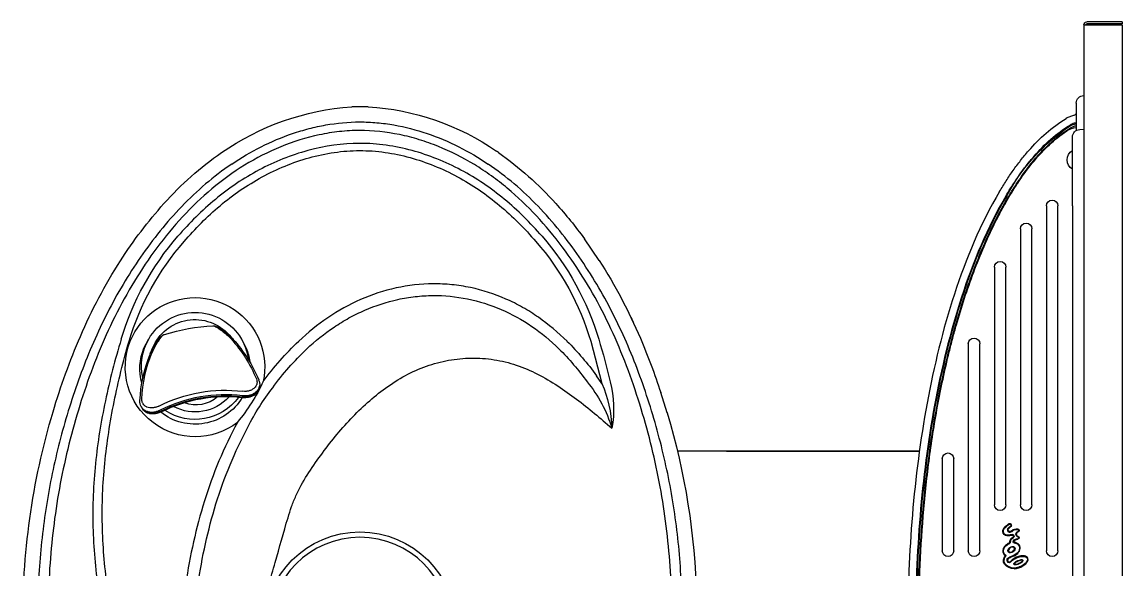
# Model space of a CAD drawing. Header units: inches. Extents: x 513 to 1324, y 337 to 1105.
# Drawn here: x 578.31 to 596.25, y 1072.2 to 1081.13 of the extents above; entities that cross this region are included whole.
import ezdxf

# ---------------------------------------------------------------- set-up
doc = ezdxf.new("R2010")
doc.units = ezdxf.units.IN
doc.header["$LTSCALE"] = 96
doc.header["$MEASUREMENT"] = 0
doc.layers.add('20', color=7, linetype='Continuous')
doc.layers.add('A-Flor-Pfix-Neww', color=7, linetype='Continuous')

# ---------------------------------------------------------------- blocks, each defined once
blk = doc.blocks.new('foutain-single')
at = {"layer": '20', "color": 7, "linetype": 'Continuous'}
for p, q in [((2491.181, 1148.158), (2491.181, 1148.128)), ((2491.181, 1148.158), (2491.756, 1148.158)), ((2491.181, 1148.128), (2491.756, 1148.128)), ((2491.227, 1148.113), (2491.181, 1148.113)), ((2491.181, 1148.113), (2491.181, 1128.454)), ((2491.756, 1148.113), (2491.227, 1148.113)), ((2491.801, 1148.113), (2491.756, 1148.113)), ((2491.801, 1148.113), (2491.801, 1128.454)), ((2491.801, 1146.961), (2491.808, 1146.96)), ((2491.926, 1146.835), (2491.926, 1146.388)), ((2503.476, 1146.775), (2503.746, 1146.775)), ((2491.87, 1146.405), (2491.801, 1146.408)), ((2491.989, 1145.158), (2491.989, 1146.28)), ((2501.352, 1146.027), (2501.383, 1146.049)), ((2491.989, 1145.158), (2491.989, 1131.408)), ((2492.225, 1139.533), (2492.225, 1145.158)), ((2492.413, 1145.158), (2492.413, 1139.533)), ((2500.418, 1145.198), (2500.418, 1145.199)), ((2492.65, 1140.283), (2492.65, 1144.783)), ((2492.838, 1144.783), (2492.838, 1140.283)), ((2499.709, 1144.267), (2499.95, 1144.62)), ((2499.708, 1144.267), (2499.709, 1144.267)), ((2493.075, 1140.283), (2493.075, 1144.158)), ((2493.263, 1144.158), (2493.263, 1140.283)), ((2505.985, 1143.201), (2505.981, 1143.2)), ((2506.008, 1143.199), (2505.997, 1143.202)), ((2499.037, 1142.998), (2499.038, 1143.001)), ((2499.845, 1142.949), (2499.666, 1142.263)), ((2505.545, 1142.987), (2505.468, 1142.838)), ((2505.767, 1143.041), (2505.714, 1142.989)), ((2506.811, 1143.058), (2506.799, 1143.06)), ((2507.134, 1142.838), (2507.057, 1142.987)), ((2493.5, 1139.533), (2493.5, 1142.908)), ((2493.688, 1142.908), (2493.688, 1139.533)), ((2507.003, 1142.761), (2506.971, 1142.828)), ((2499.666, 1142.263), (2499.751, 1142.388)), ((2498.6, 1141.783), (2498.704, 1142.112)), ((2505.251, 1142.216), (2505.259, 1142.175)), ((2507.153, 1141.843), (2507.175, 1141.878)), ((2497.512, 1141.158), (2494.485, 1141.158)), ((2494.485, 1141.158), (2498.436, 1141.158)), ((2497.631, 1141.158), (2497.508, 1141.158)), ((2497.512, 1141.158), (2497.508, 1141.158)), ((2497.631, 1141.158), (2497.666, 1141.158)), ((2497.666, 1141.158), (2498.436, 1141.158)), ((2493.925, 1139.533), (2493.925, 1141.033)), ((2494.113, 1141.033), (2494.113, 1139.533)), ((2492.88, 1139.889), (2492.881, 1139.884)), ((2492.985, 1139.949), (2492.99, 1139.95)), ((2492.986, 1139.94), (2492.985, 1139.949)), ((2492.986, 1139.94), (2492.991, 1139.941)), ((2492.991, 1139.941), (2492.99, 1139.95)), ((2492.99, 1139.95), (2492.995, 1139.95)), ((2492.991, 1139.941), (2492.996, 1139.941)), ((2492.995, 1139.95), (2492.996, 1139.941)), ((2492.999, 1139.921), (2493.001, 1139.925)), ((2493.001, 1139.925), (2493.004, 1139.93)), ((2493.017, 1139.97), (2493.015, 1139.966)), ((2493.019, 1139.975), (2493.017, 1139.97)), ((2493.028, 1139.964), (2493.025, 1139.96)), ((2493.028, 1139.964), (2493.031, 1139.968)), ((2493.094, 1139.904), (2493.097, 1139.908)), ((2493.097, 1139.908), (2493.101, 1139.911)), ((2492.86, 1139.862), (2492.86, 1139.865)), ((2492.86, 1139.865), (2492.865, 1139.865)), ((2492.86, 1139.862), (2492.865, 1139.862)), ((2492.86, 1139.746), (2492.865, 1139.745)), ((2492.865, 1139.862), (2492.865, 1139.865)), ((2492.865, 1139.865), (2492.87, 1139.865)), ((2492.865, 1139.862), (2492.87, 1139.862)), ((2492.865, 1139.745), (2492.87, 1139.745)), ((2492.87, 1139.865), (2492.87, 1139.862)), ((2492.876, 1139.839), (2492.877, 1139.844)), ((2492.876, 1139.767), (2492.877, 1139.762)), ((2492.877, 1139.844), (2492.879, 1139.849)), ((2492.877, 1139.762), (2492.879, 1139.757)), ((2492.881, 1139.884), (2492.882, 1139.879)), ((2492.881, 1139.723), (2492.882, 1139.728)), ((2492.881, 1139.723), (2492.881, 1139.728)), ((2492.942, 1139.769), (2492.947, 1139.77)), ((2492.942, 1139.765), (2492.942, 1139.769)), ((2492.942, 1139.765), (2492.947, 1139.766)), ((2492.947, 1139.77), (2492.947, 1139.766)), ((2492.947, 1139.77), (2492.952, 1139.77)), ((2492.947, 1139.766), (2492.952, 1139.766)), ((2492.952, 1139.77), (2492.952, 1139.766)), ((2492.957, 1139.745), (2492.959, 1139.749)), ((2492.959, 1139.749), (2492.961, 1139.754)), ((2492.971, 1139.858), (2492.967, 1139.854)), ((2492.971, 1139.791), (2492.97, 1139.786)), ((2492.974, 1139.861), (2492.971, 1139.858)), ((2492.972, 1139.796), (2492.971, 1139.791)), ((2493.035, 1139.78), (2493.034, 1139.775)), ((2493.035, 1139.785), (2493.035, 1139.78)), ((2493.038, 1139.876), (2493.042, 1139.878)), ((2493.042, 1139.878), (2493.047, 1139.88)), ((2492.938, 1139.669), (2492.938, 1139.664)), ((2492.938, 1139.664), (2492.939, 1139.659)), ((2492.945, 1139.687), (2492.949, 1139.69)), ((2492.949, 1139.69), (2492.952, 1139.694)), ((2492.999, 1139.68), (2493.004, 1139.68)), ((2493.004, 1139.68), (2493.009, 1139.681)), ((2493.022, 1139.646), (2493.024, 1139.65)), ((2493.024, 1139.65), (2493.026, 1139.655)), ((2492.975, 1139.436), (2492.976, 1139.441)), ((2492.976, 1139.441), (2492.977, 1139.446)), ((2492.979, 1139.366), (2492.982, 1139.369)), ((2492.982, 1139.369), (2492.986, 1139.373)), ((2493.003, 1139.347), (2493.007, 1139.351)), ((2493.033, 1139.345), (2493.03, 1139.349)), ((2493.033, 1139.403), (2493.037, 1139.406)), ((2493.034, 1139.402), (2493.033, 1139.403)), ((2493.038, 1139.406), (2493.034, 1139.402)), ((2493.041, 1139.41), (2493.037, 1139.406)), ((2493.038, 1139.406), (2493.037, 1139.406)), ((2493.041, 1139.409), (2493.038, 1139.406)), ((2493.041, 1139.41), (2493.041, 1139.409)), ((2493.08, 1139.449), (2493.084, 1139.452)), ((2493.082, 1139.456), (2493.084, 1139.452)), ((2493.101, 1139.382), (2493.106, 1139.383)), ((2493.106, 1139.383), (2493.111, 1139.384)), ((2492.941, 1139.249), (2492.941, 1139.244)), ((2492.941, 1139.244), (2492.941, 1139.239)), ((2493, 1139.344), (2493.003, 1139.347)), ((2493.036, 1139.341), (2493.033, 1139.345)), ((2493.088, 1139.321), (2493.092, 1139.318)), ((2493.092, 1139.318), (2493.095, 1139.315))]:
    blk.add_line(p, q, dxfattribs=at)
blk.add_circle((2503.611, 1138.278), 1.473, dxfattribs=at)
for centre, radius, start, end in [((2491.756, 1148.113), 0.0455, 0, 90), ((2491.756, 1148.113), 0.0156, 0, 90), ((2491.801, 1146.835), 0.125, 0, 87), ((2491.801, 1146.833), 0.125, 0, 0.0995), ((2503.718, 1142.699), 4.083, 93.3992, 124.8818), ((2503.433, 1142.495), 4.292, 55.3952, 85.8187), ((2491.864, 1146.28), 0.125, 0, 87), ((2491.899, 1146.249), 0.25, 58.9062, 83.5861), ((2491.894, 1146.093), 0.345, 57.0783, 84.598), ((2490.313, 1143.872), 3.106, 27.8522, 56.5027), ((2491.894, 1145.908), 0.18, 301.742, 58.258), ((2504.412, 1141.639), 5.35, 124.895, 138.2961), ((2502.783, 1141.608), 5.391, 41.7098, 55.0556), ((2492.319, 1145.158), 0.094, 359.9999, 179.9999), ((2505.639, 1140.499), 7.025, 138.0119, 144.0832), ((2501.296, 1140.267), 7.394, 32.6917, 41.8047), ((2492.744, 1144.783), 0.094, 359.9999, 179.9999), ((2504.121, 1141.654), 4.601, 139.1526, 163.2248), ((2504.035, 1141.703), 4.371, 138.8934, 163.427), ((2503.194, 1141.706), 4.363, 16.552, 41.1276), ((2503.089, 1141.647), 4.614, 16.8101, 40.8125), ((2493.169, 1144.158), 0.094, 359.9999, 179.9999), ((2506.897, 1139.652), 8.543, 147.3074, 156.9253), ((2500.336, 1139.659), 8.53, 23.2747, 32.6425), ((2506.301, 1142.52), 1.142, 22.0812, 157.9188), ((2506.301, 1142.542), 0.877, 30.4546, 149.5454), ((2506.301, 1142.557), 0.746, 29.5131, 145.6906), ((2505.994, 1143.153), 0.0487, 86.7491, 100.4083), ((2505.996, 1143.112), 0.0901, 83.8226, 88.272), ((2505.842, 1139.941), 3.264, 72.9436, 87.077), ((2493.594, 1142.908), 0.094, 359.9999, 179.9999), ((2508.971, 1138.755), 10.802, 156.87, 161.8939), ((2510.744, 1139.616), 11.53, 163.0305, 166.6), ((2503.307, 1139.826), 4.382, 134.533, 144.2193), ((2501.33, 1139.472), 4.78, 36.1508, 46.6785), ((2507.301, 1141.488), 2.202, 137.3605, 157.7458), ((2507.41, 1141.458), 2.285, 137.924, 157.3956), ((2506.301, 1142.548), 0.874, 149.8917, 172.7131), ((2506.029, 1142.681), 0.46, 129.7852, 139.4904), ((2506.785, 1142.984), 0.0788, 72.6013, 77.4036), ((2506.797, 1143.012), 0.0487, 59.382, 73.2509), ((2506.301, 1142.548), 0.874, 347.6465, 30.1083), ((2497.534, 1138.482), 11.569, 16.6597, 23.1478), ((2503.318, 1139.848), 4.194, 134.7336, 144.4123), ((2501.318, 1139.494), 4.592, 35.9764, 46.495), ((2506.301, 1142.497), 0.9, 157.7682, 172.314), ((2506.301, 1142.548), 0.751, 14.9775, 30.1083), ((2506.617, 1142.573), 0.449, 22.095, 31.9114), ((2504.886, 1141.903), 2.285, 2.6044, 22.076), ((2506.301, 1142.497), 0.9, 345.1764, 22.2318), ((2504.964, 1141.888), 2.237, 2.3456, 22.4196), ((2501.121, 1141.862), 1.649, 165.0163, 191.5145), ((2501.528, 1140.941), 2.108, 140.2631, 163.7077), ((2501.387, 1141.501), 1.882, 156.1105, 179.0396), ((2507.963, 1143.582), 3.059, 204.9443, 219.712), ((2505.385, 1142.255), 0.139, 150.8344, 196.3999), ((2501.952, 1139.805), 3.898, 26.57, 37.7579), ((2505.806, 1139.738), 2.413, 63.2254, 96.7746), ((2505.806, 1139.738), 2.345, 63.2254, 96.7746), ((2505.806, 1139.738), 2.322, 63.274, 96.726), ((2505.806, 1139.738), 2.31, 63.274, 96.726), ((2506.301, 1142.548), 0.751, 222.604, 297.6757), ((2506.283, 1142.444), 0.532, 228.815, 291.1357), ((2506.301, 1142.497), 0.9, 211.2365, 308.4736), ((2506.301, 1142.548), 0.874, 216.0225, 303.8495), ((2507.053, 1141.962), 0.148, 328.375, 7.4837), ((2509.742, 1138.463), 11.626, 163.4058, 178.4741), ((2497.208, 1138.403), 11.904, 359.3995, 16.5743), ((2494.019, 1141.033), 0.094, 359.9999, 179.9999), ((2492.744, 1140.283), 0.094, 179.9999, 359.9999), ((2493.169, 1140.283), 0.094, 179.9999, 359.9999), ((2492.884, 1139.865), 0.0248, 99.8438, 180), ((2492.899, 1139.78), 0.111, 47.1977, 99.8438), ((2493.01, 1139.952), 0.0248, 67.8622, 186.2481), ((2493.011, 1139.943), 0.0248, 186.2481, 241.3249), ((2493.01, 1139.952), 0.0198, 67.8622, 186.2481), ((2493.011, 1139.943), 0.0198, 186.2481, 241.3249), ((2493.01, 1139.952), 0.0148, 67.8622, 186.2481), ((2493.011, 1139.943), 0.0148, 186.2481, 241.3249), ((2492.958, 1139.846), 0.0851, 20.7082, 61.3249), ((2492.958, 1139.846), 0.0901, 20.7082, 61.3249), ((2492.958, 1139.846), 0.0951, 20.7082, 61.3249), ((2492.996, 1139.917), 0.0525, 55.4218, 67.8622), ((2492.996, 1139.917), 0.0575, 55.4218, 67.8622), ((2492.996, 1139.917), 0.0625, 55.4218, 67.8622), ((2492.712, 1139.505), 0.553, 46.2311, 55.4218), ((2492.712, 1139.505), 0.558, 46.2311, 55.4218), ((2492.712, 1139.505), 0.563, 46.2311, 55.4218), ((2493.046, 1139.854), 0.0798, 261.4171, 46.2311), ((2493.046, 1139.854), 0.0748, 261.4171, 46.2311), ((2493.046, 1139.854), 0.0698, 261.4171, 46.2311), ((2492.884, 1139.862), 0.0248, 180, 249.4723), ((2492.884, 1139.743), 0.0248, 110.5277, 174.605), ((2492.881, 1139.744), 0.0212, 174.605, 270.4689), ((2492.884, 1139.865), 0.0198, 99.8438, 180), ((2492.884, 1139.862), 0.0198, 180, 249.4723), ((2492.884, 1139.743), 0.0198, 110.5277, 174.605), ((2492.881, 1139.744), 0.0162, 174.605, 270.4689), ((2492.884, 1139.865), 0.0148, 99.8438, 180), ((2492.884, 1139.862), 0.0148, 180, 249.4723), ((2492.884, 1139.743), 0.0148, 110.5277, 174.605), ((2492.881, 1139.744), 0.0112, 174.605, 274.0175), ((2492.862, 1139.803), 0.0387, 290.5277, 69.4723), ((2492.862, 1139.803), 0.0437, 290.5277, 69.4723), ((2492.862, 1139.803), 0.0487, 290.5277, 69.4723), ((2492.899, 1139.78), 0.106, 47.1977, 99.8438), ((2493.066, 1139.706), 0.186, 171.8403, 173.3987), ((2492.881, 1139.723), 0.005, 80.8229, 90.4689), ((2492.864, 1139.617), 0.107, 40.9135, 80.8229), ((2492.899, 1139.78), 0.101, 47.1977, 99.8438), ((2492.864, 1139.617), 0.117, 40.9135, 81.3108), ((2492.783, 1139.726), 0.0989, 0.6296, 3.5824), ((2492.864, 1139.617), 0.112, 40.9135, 80.8229), ((2492.967, 1139.772), 0.0248, 78.3032, 185.7529), ((2492.967, 1139.768), 0.0248, 185.7529, 245.6616), ((2492.967, 1139.772), 0.0198, 78.3032, 185.7529), ((2492.967, 1139.768), 0.0198, 185.7529, 245.6616), ((2492.967, 1139.772), 0.0148, 78.3032, 185.7529), ((2492.967, 1139.768), 0.0148, 185.7529, 245.6616), ((2492.927, 1139.679), 0.0721, 0.9527, 65.6616), ((2492.927, 1139.679), 0.0771, 0.9527, 65.6616), ((2492.927, 1139.679), 0.0821, 0.9527, 65.6616), ((2493.213, 1140.963), 1.202, 258.3032, 261.4171), ((2493.213, 1140.963), 1.197, 258.3032, 261.4171), ((2493.213, 1140.963), 1.192, 258.3032, 261.4171), ((2503.611, 1138.278), 1.562, 90, 270), ((2503.611, 1138.278), 1.562, 270, 90), ((2492.319, 1139.533), 0.094, 179.9999, 359.9999), ((2492.937, 1139.68), 0.0158, 276.3904, 40.9135), ((2492.937, 1139.68), 0.0108, 276.3904, 40.9135), ((2492.937, 1139.68), 0.0208, 276.3904, 40.9135), ((2493.038, 1139.681), 0.0385, 180.9527, 246.5675), ((2493.038, 1139.681), 0.0335, 180.9527, 246.5675), ((2493.038, 1139.681), 0.0285, 180.9527, 246.5675), ((2493.594, 1139.533), 0.094, 179.9999, 359.9999), ((2494.019, 1139.533), 0.094, 179.9999, 359.9999), ((2492.95, 1139.325), 0.114, 43.2865, 77.3514), ((2492.95, 1139.325), 0.119, 43.2865, 77.3514), ((2492.95, 1139.325), 0.124, 43.2865, 77.3514), ((2492.647, 1139.02), 0.479, 42.5949, 46.2062), ((2492.647, 1139.02), 0.484, 42.5949, 46.2062), ((2492.647, 1139.02), 0.489, 42.5949, 46.2062), ((2493.02, 1139.362), 0.017, 222.5949, 308.2301), ((2493.008, 1139.377), 0.0362, 308.2301, 43.2865), ((2493.008, 1139.377), 0.0412, 308.2301, 43.2865), ((2493.008, 1139.377), 0.0462, 308.2301, 43.2865), ((2493.044, 1139.957), 0.502, 273.0561, 274.3067), ((2492.867, 1139.327), 0.241, 13.0152, 32.0183), ((2493.322, 1139.841), 0.461, 236.9581, 238.3378), ((2493.084, 1139.452), 0.005, 123.665, 209.686), ((2492.867, 1139.327), 0.246, 13.0152, 29.686), ((2492.867, 1139.327), 0.251, 13.0152, 29.686), ((2493.031, 1139.365), 0.0723, 321.8362, 13.0152), ((2493.031, 1139.365), 0.0773, 321.8362, 13.0152), ((2493.031, 1139.365), 0.0823, 321.8362, 13.0152), ((2492.941, 1139.436), 0.187, 270, 321.8362), ((2492.941, 1139.436), 0.192, 270, 321.8362), ((2492.941, 1139.436), 0.197, 270, 321.8362), ((2493.02, 1139.362), 0.027, 222.5949, 308.2301), ((2493.02, 1139.362), 0.022, 222.5949, 308.2301)]:
    blk.add_arc(centre, radius, start, end, dxfattribs=at)
for major_axis, start_param, end_param in [((0, -1.139), 4.336355, 4.924449), ((0, 1.139), 2.488096, 5.088423)]:
    blk.add_ellipse((2506.301, 1142.531), major_axis=major_axis, ratio=0.999011, start_param=start_param, end_param=end_param, dxfattribs=at)
for points, knots in [([(2491.926, 1146.687), (2491.926, 1146.68), (2491.928, 1146.673), (2491.933, 1146.661), (2491.936, 1146.655), (2491.945, 1146.645), (2491.95, 1146.641), (2491.961, 1146.634), (2491.967, 1146.631), (2491.974, 1146.63)], [0, 0, 0, 0, 0.25, 0.25, 0.5, 0.5, 0.75, 0.75, 1, 1, 1, 1]), ([(2491.974, 1146.63), (2491.994, 1146.626), (2492.014, 1146.62), (2492.053, 1146.605), (2492.072, 1146.596), (2492.09, 1146.585)], [0, 0, 0, 0, 0.5, 0.5, 1, 1, 1, 1]), ([(2493.177, 1145.393), (2493.16, 1145.423), (2493.142, 1145.452), (2493.106, 1145.51), (2493.088, 1145.538), (2493.033, 1145.624), (2492.995, 1145.681), (2492.917, 1145.792), (2492.876, 1145.846), (2492.793, 1145.953), (2492.749, 1146.006), (2492.615, 1146.16), (2492.52, 1146.257), (2492.316, 1146.434), (2492.207, 1146.515), (2492.09, 1146.585)], [0, 0, 0, 0, 0.0625, 0.0625, 0.125, 0.125, 0.25, 0.25, 0.375, 0.375, 0.5, 0.5, 0.75, 0.75, 1, 1, 1, 1]), ([(2505.703, 1145.839), (2505.394, 1146.049), (2505.064, 1146.217), (2504.622, 1146.368), (2504.532, 1146.395), (2504.351, 1146.442), (2504.26, 1146.462), (2503.986, 1146.51), (2503.801, 1146.528), (2503.521, 1146.528), (2503.426, 1146.524), (2503.24, 1146.507), (2503.148, 1146.495), (2502.873, 1146.446), (2502.694, 1146.399), (2502.339, 1146.279), (2502.166, 1146.206), (2501.834, 1146.038), (2501.673, 1145.944), (2501.519, 1145.839)], [0, 0, 0, 0, 0.25, 0.25, 0.3125, 0.3125, 0.375, 0.375, 0.5, 0.5, 0.5625, 0.5625, 0.625, 0.625, 0.75, 0.75, 0.875, 0.875, 1, 1, 1, 1]), ([(2491.926, 1146.511), (2491.938, 1146.51), (2491.949, 1146.508), (2491.971, 1146.502), (2491.983, 1146.498), (2492.005, 1146.489), (2492.015, 1146.483), (2492.026, 1146.477)], [0, 0, 0, 0, 0.323786, 0.323786, 0.661893, 0.661893, 1, 1, 1, 1]), ([(2492.012, 1146.437), (2491.996, 1146.447), (2491.979, 1146.454), (2491.953, 1146.462), (2491.944, 1146.464), (2491.932, 1146.466), (2491.929, 1146.466), (2491.926, 1146.467)], [0, 0, 0, 0, 0.603497, 0.603497, 0.905245, 0.905245, 1, 1, 1, 1]), ([(2493.034, 1145.308), (2493.017, 1145.336), (2493.001, 1145.363), (2492.967, 1145.418), (2492.95, 1145.445), (2492.898, 1145.526), (2492.862, 1145.579), (2492.752, 1145.736), (2492.674, 1145.838), (2492.569, 1145.959), (2492.547, 1145.983), (2492.504, 1146.031), (2492.482, 1146.054), (2492.414, 1146.123), (2492.368, 1146.167), (2492.225, 1146.293), (2492.123, 1146.37), (2492.012, 1146.437)], [0, 0, 0, 0, 0.0625, 0.0625, 0.125, 0.125, 0.25, 0.25, 0.5, 0.5, 0.5625, 0.5625, 0.625, 0.625, 0.75, 0.75, 1, 1, 1, 1]), ([(2493.07, 1145.33), (2493.053, 1145.358), (2493.036, 1145.386), (2493.002, 1145.441), (2492.984, 1145.469), (2492.931, 1145.552), (2492.895, 1145.606), (2492.819, 1145.713), (2492.781, 1145.765), (2492.7, 1145.868), (2492.659, 1145.919), (2492.53, 1146.068), (2492.439, 1146.161), (2492.243, 1146.332), (2492.139, 1146.41), (2492.026, 1146.477)], [0, 0, 0, 0, 0.0625, 0.0625, 0.125, 0.125, 0.25, 0.25, 0.375, 0.375, 0.5, 0.5, 0.75, 0.75, 1, 1, 1, 1]), ([(2493.021, 1145.307), (2493.006, 1145.333), (2492.99, 1145.358), (2492.974, 1145.384), (2492.959, 1145.409), (2492.943, 1145.435), (2492.894, 1145.51), (2492.861, 1145.56), (2492.759, 1145.708), (2492.687, 1145.803), (2492.533, 1145.987), (2492.452, 1146.074), (2492.365, 1146.155), (2492.277, 1146.238), (2492.183, 1146.314), (2492.081, 1146.383)], [0, 0, 0, 0, 0.547642, 0.547642, 0.547642, 0.564757, 0.564757, 0.598986, 0.598986, 0.667446, 0.667446, 0.735905, 0.735905, 0.735905, 1, 1, 1, 1]), ([(2503.611, 1130.168), (2503.722, 1130.168), (2503.833, 1130.174), (2504.054, 1130.198), (2504.164, 1130.216), (2504.488, 1130.285), (2504.697, 1130.35), (2505.001, 1130.475), (2505.102, 1130.521), (2505.299, 1130.621), (2505.396, 1130.675), (2505.678, 1130.848), (2505.856, 1130.976), (2506.193, 1131.259), (2506.353, 1131.414), (2506.652, 1131.737), (2506.791, 1131.905), (2507.052, 1132.256), (2507.174, 1132.437), (2507.402, 1132.81), (2507.509, 1133.004), (2507.804, 1133.595), (2507.966, 1134), (2508.241, 1134.826), (2508.356, 1135.245), (2508.539, 1136.101), (2508.605, 1136.538), (2508.686, 1137.406), (2508.703, 1137.84), (2508.703, 1138.707), (2508.687, 1139.141), (2508.626, 1139.79), (2508.6, 1140.006), (2508.535, 1140.439), (2508.496, 1140.656), (2508.359, 1141.301), (2508.243, 1141.722), (2507.968, 1142.551), (2507.806, 1142.956), (2507.512, 1143.547), (2507.405, 1143.741), (2507.176, 1144.116), (2507.054, 1144.298), (2506.792, 1144.649), (2506.653, 1144.819), (2506.353, 1145.142), (2506.193, 1145.297), (2505.857, 1145.579), (2505.68, 1145.707), (2505.305, 1145.937), (2505.106, 1146.038), (2504.699, 1146.205), (2504.489, 1146.271), (2504.166, 1146.34), (2504.056, 1146.358), (2503.836, 1146.382), (2503.726, 1146.388), (2503.398, 1146.389), (2503.18, 1146.365), (2502.856, 1146.298), (2502.748, 1146.27), (2502.537, 1146.205), (2502.434, 1146.168), (2502.129, 1146.044), (2501.934, 1145.946), (2501.65, 1145.774), (2501.558, 1145.712), (2501.378, 1145.584), (2501.292, 1145.517), (2501.04, 1145.306), (2500.882, 1145.155), (2500.583, 1144.834), (2500.442, 1144.664), (2500.046, 1144.135), (2499.819, 1143.763), (2499.526, 1143.179), (2499.436, 1142.979), (2499.27, 1142.574), (2499.193, 1142.366), (2498.985, 1141.743), (2498.869, 1141.322), (2498.687, 1140.472), (2498.621, 1140.043), (2498.558, 1139.391), (2498.543, 1139.173), (2498.524, 1138.735), (2498.52, 1138.515), (2498.519, 1137.857), (2498.535, 1137.42), (2498.615, 1136.553), (2498.68, 1136.123), (2498.815, 1135.481), (2498.867, 1135.268), (2498.982, 1134.844), (2499.046, 1134.632), (2499.254, 1134.006), (2499.416, 1133.599), (2499.709, 1133.011), (2499.815, 1132.818), (2500.045, 1132.441), (2500.169, 1132.257), (2500.563, 1131.729), (2500.857, 1131.403), (2501.539, 1130.832), (2501.912, 1130.601), (2502.426, 1130.391), (2502.531, 1130.353), (2502.741, 1130.288), (2502.848, 1130.261), (2503.169, 1130.193), (2503.389, 1130.168), (2503.611, 1130.168)], [0, 0, 0, 0, 0.007813, 0.007813, 0.015625, 0.015625, 0.03125, 0.03125, 0.039063, 0.039063, 0.046875, 0.046875, 0.0625, 0.0625, 0.078125, 0.078125, 0.09375, 0.09375, 0.109375, 0.109375, 0.125, 0.125, 0.15625, 0.15625, 0.1875, 0.1875, 0.21875, 0.21875, 0.25, 0.25, 0.28125, 0.28125, 0.296875, 0.296875, 0.3125, 0.3125, 0.34375, 0.34375, 0.375, 0.375, 0.390625, 0.390625, 0.40625, 0.40625, 0.421875, 0.421875, 0.4375, 0.4375, 0.453125, 0.453125, 0.46875, 0.46875, 0.484375, 0.484375, 0.492188, 0.492188, 0.5, 0.5, 0.515625, 0.515625, 0.523438, 0.523438, 0.53125, 0.53125, 0.546875, 0.546875, 0.554688, 0.554688, 0.5625, 0.5625, 0.578125, 0.578125, 0.59375, 0.59375, 0.625, 0.625, 0.640625, 0.640625, 0.65625, 0.65625, 0.6875, 0.6875, 0.71875, 0.71875, 0.734375, 0.734375, 0.75, 0.75, 0.78125, 0.78125, 0.8125, 0.8125, 0.828125, 0.828125, 0.84375, 0.84375, 0.875, 0.875, 0.890625, 0.890625, 0.90625, 0.90625, 0.9375, 0.9375, 0.96875, 0.96875, 0.976563, 0.976563, 0.984375, 0.984375, 1, 1, 1, 1]), ([(2500.641, 1144.663), (2500.83, 1144.88), (2501.036, 1145.085), (2501.476, 1145.449), (2501.711, 1145.608), (2502.09, 1145.81), (2502.221, 1145.871), (2502.488, 1145.978), (2502.624, 1146.024), (2502.9, 1146.099), (2503.04, 1146.128), (2503.325, 1146.168), (2503.47, 1146.178), (2503.899, 1146.178), (2504.181, 1146.137), (2504.738, 1145.986), (2505.003, 1145.878), (2505.381, 1145.677), (2505.504, 1145.604), (2505.743, 1145.443), (2505.858, 1145.356), (2506.189, 1145.082), (2506.392, 1144.88), (2506.581, 1144.663)], [0, 0, 0, 0, 0.125, 0.125, 0.25, 0.25, 0.3125, 0.3125, 0.375, 0.375, 0.4375, 0.4375, 0.5, 0.5, 0.625, 0.625, 0.75, 0.75, 0.8125, 0.8125, 0.875, 0.875, 1, 1, 1, 1]), ([(2506.481, 1144.576), (2506.299, 1144.787), (2506.104, 1144.984), (2505.788, 1145.25), (2505.678, 1145.334), (2505.449, 1145.491), (2505.329, 1145.564), (2504.963, 1145.763), (2504.708, 1145.868), (2504.306, 1145.981), (2504.169, 1146.01), (2503.894, 1146.05), (2503.756, 1146.06), (2503.48, 1146.061), (2503.34, 1146.051), (2503.063, 1146.012), (2502.928, 1145.983), (2502.66, 1145.91), (2502.529, 1145.865), (2502.271, 1145.76), (2502.144, 1145.7), (2501.777, 1145.502), (2501.549, 1145.345), (2501.12, 1144.986), (2500.924, 1144.788), (2500.741, 1144.576)], [0, 0, 0, 0, 0.125, 0.125, 0.1875, 0.1875, 0.25, 0.25, 0.375, 0.375, 0.4375, 0.4375, 0.5, 0.5, 0.5625, 0.5625, 0.625, 0.625, 0.6875, 0.6875, 0.75, 0.75, 0.875, 0.875, 1, 1, 1, 1]), ([(2501.519, 1130.717), (2501.37, 1130.817), (2501.228, 1130.925), (2500.957, 1131.156), (2500.828, 1131.278), (2500.581, 1131.535), (2500.463, 1131.669), (2500.24, 1131.946), (2500.134, 1132.088), (2499.832, 1132.524), (2499.652, 1132.828), (2499.41, 1133.302), (2499.334, 1133.464), (2499.193, 1133.789), (2499.127, 1133.953), (2498.943, 1134.449), (2498.836, 1134.784), (2498.653, 1135.462), (2498.577, 1135.806), (2498.459, 1136.501), (2498.417, 1136.855), (2498.363, 1137.564), (2498.352, 1137.919), (2498.352, 1138.63), (2498.363, 1138.986), (2498.416, 1139.694), (2498.458, 1140.048), (2498.577, 1140.748), (2498.653, 1141.093), (2498.837, 1141.774), (2498.943, 1142.11), (2499.128, 1142.606), (2499.194, 1142.77), (2499.336, 1143.095), (2499.412, 1143.257), (2499.654, 1143.732), (2499.834, 1144.035), (2500.136, 1144.471), (2500.241, 1144.613), (2500.465, 1144.889), (2500.583, 1145.023), (2500.953, 1145.408), (2501.222, 1145.64), (2501.519, 1145.839)], [0, 0, 0, 0, 0.03125, 0.03125, 0.0625, 0.0625, 0.09375, 0.09375, 0.125, 0.125, 0.1875, 0.1875, 0.21875, 0.21875, 0.25, 0.25, 0.3125, 0.3125, 0.375, 0.375, 0.4375, 0.4375, 0.5, 0.5, 0.5625, 0.5625, 0.625, 0.625, 0.6875, 0.6875, 0.75, 0.75, 0.78125, 0.78125, 0.8125, 0.8125, 0.875, 0.875, 0.90625, 0.90625, 0.9375, 0.9375, 1, 1, 1, 1]), ([(2505.703, 1145.839), (2505.852, 1145.739), (2505.994, 1145.631), (2506.265, 1145.4), (2506.395, 1145.278), (2506.641, 1145.021), (2506.759, 1144.887), (2506.983, 1144.61), (2507.088, 1144.468), (2507.39, 1144.032), (2507.57, 1143.728), (2507.812, 1143.254), (2507.888, 1143.092), (2508.03, 1142.767), (2508.095, 1142.603), (2508.28, 1142.107), (2508.386, 1141.772), (2508.569, 1141.094), (2508.645, 1140.75), (2508.764, 1140.055), (2508.806, 1139.701), (2508.86, 1138.992), (2508.871, 1138.637), (2508.871, 1137.926), (2508.86, 1137.57), (2508.807, 1136.862), (2508.765, 1136.508), (2508.646, 1135.808), (2508.569, 1135.463), (2508.386, 1134.782), (2508.279, 1134.447), (2508.094, 1133.95), (2508.028, 1133.786), (2507.887, 1133.461), (2507.811, 1133.299), (2507.569, 1132.825), (2507.388, 1132.521), (2507.086, 1132.085), (2506.981, 1131.943), (2506.758, 1131.668), (2506.64, 1131.533), (2506.269, 1131.148), (2506, 1130.916), (2505.703, 1130.717)], [0, 0, 0, 0, 0.03125, 0.03125, 0.0625, 0.0625, 0.09375, 0.09375, 0.125, 0.125, 0.1875, 0.1875, 0.21875, 0.21875, 0.25, 0.25, 0.3125, 0.3125, 0.375, 0.375, 0.4375, 0.4375, 0.5, 0.5, 0.5625, 0.5625, 0.625, 0.625, 0.6875, 0.6875, 0.75, 0.75, 0.78125, 0.78125, 0.8125, 0.8125, 0.875, 0.875, 0.90625, 0.90625, 0.9375, 0.9375, 1, 1, 1, 1]), ([(2494.497, 1138.283), (2494.497, 1138.435), (2494.495, 1138.586), (2494.489, 1138.889), (2494.485, 1139.04), (2494.467, 1139.494), (2494.448, 1139.795), (2494.398, 1140.396), (2494.367, 1140.696), (2494.289, 1141.294), (2494.243, 1141.592), (2494.134, 1142.186), (2494.071, 1142.482), (2493.98, 1142.851), (2493.961, 1142.924), (2493.922, 1143.071), (2493.902, 1143.144), (2493.84, 1143.363), (2493.796, 1143.508), (2493.655, 1143.938), (2493.55, 1144.221), (2493.371, 1144.636), (2493.307, 1144.773), (2493.205, 1144.975), (2493.17, 1145.042), (2493.116, 1145.142), (2493.097, 1145.175), (2493.078, 1145.208), (2493.06, 1145.241), (2493.04, 1145.274), (2493.021, 1145.307)], [0, 0, 0, 0, 0.059702, 0.059702, 0.119403, 0.119403, 0.238807, 0.238807, 0.35821, 0.35821, 0.477613, 0.477613, 0.597016, 0.597016, 0.626867, 0.626867, 0.656718, 0.656718, 0.71642, 0.71642, 0.835823, 0.835823, 0.895525, 0.895525, 0.925375, 0.925375, 0.940301, 0.940301, 0.940301, 1, 1, 1, 1]), ([(2494.508, 1138.283), (2494.507, 1138.889), (2494.484, 1139.493), (2494.384, 1140.7), (2494.308, 1141.301), (2494.089, 1142.49), (2493.947, 1143.082), (2493.667, 1143.941), (2493.562, 1144.223), (2493.323, 1144.775), (2493.189, 1145.046), (2493.034, 1145.308)], [0, 0, 0, 0, 0.25, 0.25, 0.5, 0.5, 0.75, 0.75, 0.875, 0.875, 1, 1, 1, 1]), ([(2493.06, 1145.324), (2493.37, 1144.798), (2493.601, 1144.241), (2493.975, 1143.093), (2494.118, 1142.501), (2494.337, 1141.309), (2494.414, 1140.707), (2494.514, 1139.497), (2494.537, 1138.89), (2494.538, 1138.283)], [0, 0, 0, 0, 0.25, 0.25, 0.5, 0.5, 0.75, 0.75, 1, 1, 1, 1]), ([(2493.07, 1145.33), (2493.38, 1144.803), (2493.611, 1144.245), (2493.986, 1143.097), (2494.129, 1142.503), (2494.348, 1141.31), (2494.425, 1140.707), (2494.526, 1139.497), (2494.549, 1138.891), (2494.549, 1138.283)], [0, 0, 0, 0, 0.25, 0.25, 0.5, 0.5, 0.75, 0.75, 1, 1, 1, 1]), ([(2493.177, 1145.393), (2493.491, 1144.862), (2493.725, 1144.3), (2494.104, 1143.141), (2494.249, 1142.542), (2494.471, 1141.338), (2494.549, 1140.73), (2494.651, 1139.509), (2494.674, 1138.897), (2494.675, 1138.283)], [0, 0, 0, 0, 0.25, 0.25, 0.5, 0.5, 0.75, 0.75, 1, 1, 1, 1]), ([(2500.233, 1142.949), (2500.378, 1143.094), (2500.533, 1143.224), (2500.782, 1143.398), (2500.868, 1143.452), (2501.046, 1143.552), (2501.138, 1143.598), (2501.417, 1143.72), (2501.61, 1143.783), (2501.908, 1143.846), (2502.01, 1143.862), (2502.214, 1143.882), (2502.315, 1143.887), (2502.619, 1143.885), (2502.821, 1143.863), (2503.222, 1143.775), (2503.415, 1143.711), (2503.787, 1143.548), (2503.967, 1143.448), (2504.304, 1143.219), (2504.461, 1143.091), (2504.609, 1142.949)], [0, 0, 0, 0, 0.125, 0.125, 0.1875, 0.1875, 0.25, 0.25, 0.375, 0.375, 0.4375, 0.4375, 0.5, 0.5, 0.625, 0.625, 0.75, 0.75, 0.875, 0.875, 1, 1, 1, 1]), ([(2504.479, 1142.825), (2504.34, 1142.956), (2504.191, 1143.075), (2503.955, 1143.234), (2503.874, 1143.283), (2503.706, 1143.376), (2503.619, 1143.418), (2503.357, 1143.532), (2503.177, 1143.591), (2502.899, 1143.652), (2502.805, 1143.668), (2502.615, 1143.689), (2502.519, 1143.695), (2502.232, 1143.698), (2502.043, 1143.679), (2501.67, 1143.603), (2501.484, 1143.544), (2501.134, 1143.394), (2500.968, 1143.301), (2500.65, 1143.085), (2500.503, 1142.962), (2500.366, 1142.828)], [0, 0, 0, 0, 0.125, 0.125, 0.1875, 0.1875, 0.25, 0.25, 0.375, 0.375, 0.4375, 0.4375, 0.5, 0.5, 0.625, 0.625, 0.75, 0.75, 0.875, 0.875, 1, 1, 1, 1]), ([(2505.981, 1143.2), (2505.977, 1143.199), (2505.963, 1143.196), (2505.935, 1143.183), (2505.892, 1143.159), (2505.839, 1143.121), (2505.783, 1143.078), (2505.749, 1143.047), (2505.732, 1143.033)], [0, 0, 0, 0, 0.052579, 0.220637, 0.424773, 0.64048, 0.855496, 1, 1, 1, 1]), ([(2505.997, 1143.202), (2505.987, 1143.2), (2505.975, 1143.195), (2505.945, 1143.179), (2505.928, 1143.168), (2505.898, 1143.148), (2505.888, 1143.14), (2505.866, 1143.124), (2505.855, 1143.115), (2505.819, 1143.086), (2505.794, 1143.065), (2505.767, 1143.041)], [0, 0, 0, 0, 0.25, 0.25, 0.5, 0.5, 0.625, 0.625, 0.75, 0.75, 1, 1, 1, 1]), ([(2506.183, 1135.31), (2506.311, 1135.424), (2506.432, 1135.543), (2506.655, 1135.796), (2506.756, 1135.93), (2506.938, 1136.214), (2507.021, 1136.365), (2507.166, 1136.672), (2507.229, 1136.828), (2507.398, 1137.304), (2507.482, 1137.63), (2507.589, 1138.125), (2507.622, 1138.291), (2507.682, 1138.623), (2507.709, 1138.789), (2507.778, 1139.288), (2507.806, 1139.621), (2507.82, 1140.288), (2507.807, 1140.623), (2507.74, 1141.293), (2507.688, 1141.63), (2507.554, 1142.294), (2507.473, 1142.624), (2507.377, 1142.949)], [0, 0, 0, 0, 0.0625, 0.0625, 0.125, 0.125, 0.1875, 0.1875, 0.25, 0.25, 0.375, 0.375, 0.4375, 0.4375, 0.5, 0.5, 0.625, 0.625, 0.75, 0.75, 0.875, 0.875, 1, 1, 1, 1]), ([(2507.506, 1142.982), (2507.607, 1142.651), (2507.693, 1142.315), (2507.834, 1141.64), (2507.89, 1141.3), (2507.96, 1140.613), (2507.975, 1140.266), (2507.958, 1139.581), (2507.927, 1139.241), (2507.854, 1138.734), (2507.825, 1138.566), (2507.762, 1138.23), (2507.728, 1138.062), (2507.616, 1137.559), (2507.526, 1137.226), (2507.349, 1136.744), (2507.283, 1136.586), (2507.131, 1136.278), (2507.046, 1136.127), (2506.855, 1135.84), (2506.749, 1135.705), (2506.518, 1135.452), (2506.394, 1135.333), (2506.263, 1135.219)], [0, 0, 0, 0, 0.125, 0.125, 0.25, 0.25, 0.375, 0.375, 0.5, 0.5, 0.5625, 0.5625, 0.625, 0.625, 0.75, 0.75, 0.8125, 0.8125, 0.875, 0.875, 0.9375, 0.9375, 1, 1, 1, 1]), ([(2506.971, 1142.828), (2506.954, 1142.86), (2506.938, 1142.889), (2506.907, 1142.94), (2506.892, 1142.963), (2506.871, 1142.993), (2506.865, 1143.002), (2506.852, 1143.018), (2506.846, 1143.025), (2506.829, 1143.044), (2506.819, 1143.053), (2506.811, 1143.058)], [0, 0, 0, 0, 0.25, 0.25, 0.5, 0.5, 0.625, 0.625, 0.75, 0.75, 1, 1, 1, 1]), ([(2507.002, 1142.81), (2506.985, 1142.839), (2506.958, 1142.887), (2506.916, 1142.951), (2506.88, 1143.001), (2506.85, 1143.034), (2506.83, 1143.047), (2506.821, 1143.053)], [0, 0, 0, 0, 0.219388, 0.435732, 0.646524, 0.85717, 1, 1, 1, 1]), ([(2505.776, 1134.964), (2505.766, 1135.208), (2505.743, 1135.45), (2505.683, 1135.931), (2505.645, 1136.171), (2505.592, 1136.533), (2505.576, 1136.654), (2505.547, 1136.898), (2505.532, 1137.021), (2505.481, 1137.388), (2505.441, 1137.633), (2505.376, 1138.002), (2505.355, 1138.125), (2505.3, 1138.371), (2505.264, 1138.493), (2505.185, 1138.735), (2505.143, 1138.855), (2505.064, 1139.097), (2505.028, 1139.219), (2504.922, 1139.584), (2504.859, 1139.83), (2504.766, 1140.132), (2504.747, 1140.192), (2504.705, 1140.311), (2504.681, 1140.37), (2504.603, 1140.544), (2504.541, 1140.658), (2504.403, 1140.877), (2504.327, 1140.983), (2504.175, 1141.192), (2504.096, 1141.295), (2503.852, 1141.595), (2503.677, 1141.78), (2503.393, 1142.033), (2503.295, 1142.112), (2503.09, 1142.261), (2502.981, 1142.33), (2502.759, 1142.451), (2502.645, 1142.502), (2502.41, 1142.585), (2502.287, 1142.617), (2502.041, 1142.661), (2501.918, 1142.674), (2501.672, 1142.677), (2501.547, 1142.668), (2501.3, 1142.629), (2501.179, 1142.6), (2500.942, 1142.52), (2500.827, 1142.47), (2500.487, 1142.297), (2500.277, 1142.156), (2499.878, 1141.854), (2499.689, 1141.694), (2499.505, 1141.533)], [0, 0, 0, 0, 0.0625, 0.0625, 0.125, 0.125, 0.15625, 0.15625, 0.1875, 0.1875, 0.25, 0.25, 0.28125, 0.28125, 0.3125, 0.3125, 0.34375, 0.34375, 0.375, 0.375, 0.4375, 0.4375, 0.453125, 0.453125, 0.46875, 0.46875, 0.5, 0.5, 0.53125, 0.53125, 0.5625, 0.5625, 0.625, 0.625, 0.65625, 0.65625, 0.6875, 0.6875, 0.71875, 0.71875, 0.75, 0.75, 0.78125, 0.78125, 0.8125, 0.8125, 0.84375, 0.84375, 0.875, 0.875, 0.9375, 0.9375, 1, 1, 1, 1]), ([(2505.301, 1142.336), (2505.295, 1142.323), (2505.292, 1142.309), (2505.29, 1142.289), (2505.289, 1142.283), (2505.29, 1142.269), (2505.292, 1142.256), (2505.296, 1142.243), (2505.301, 1142.231), (2505.304, 1142.224), (2505.315, 1142.207), (2505.324, 1142.196), (2505.346, 1142.176), (2505.358, 1142.167), (2505.379, 1142.156), (2505.386, 1142.152), (2505.402, 1142.146), (2505.41, 1142.143), (2505.426, 1142.139), (2505.434, 1142.137), (2505.451, 1142.134), (2505.459, 1142.133), (2505.486, 1142.131), (2505.503, 1142.132), (2505.521, 1142.134)], [0, 0, 0, 0, 0.125, 0.125, 0.1875, 0.1875, 0.25, 0.3125, 0.3125, 0.375, 0.375, 0.5, 0.5, 0.625, 0.625, 0.6875, 0.6875, 0.75, 0.75, 0.8125, 0.8125, 0.875, 0.875, 1, 1, 1, 1]), ([(2505.529, 1142.066), (2505.507, 1142.063), (2505.486, 1142.062), (2505.454, 1142.064), (2505.444, 1142.066), (2505.423, 1142.069), (2505.403, 1142.073), (2505.384, 1142.08), (2505.365, 1142.087), (2505.356, 1142.091), (2505.33, 1142.105), (2505.315, 1142.115), (2505.295, 1142.134), (2505.289, 1142.14), (2505.278, 1142.153), (2505.273, 1142.16), (2505.264, 1142.175), (2505.261, 1142.182), (2505.254, 1142.198), (2505.252, 1142.205), (2505.25, 1142.214), (2505.25, 1142.215), (2505.25, 1142.215)], [0, 0, 0, 0, 0.165621, 0.165621, 0.248431, 0.248431, 0.331241, 0.414051, 0.414051, 0.496862, 0.496862, 0.662482, 0.662482, 0.745292, 0.745292, 0.828103, 0.828103, 0.910913, 0.910913, 0.993723, 0.993723, 1, 1, 1, 1]), ([(2505.258, 1142.175), (2505.26, 1142.168), (2505.262, 1142.162), (2505.268, 1142.148), (2505.271, 1142.141), (2505.284, 1142.121), (2505.294, 1142.109), (2505.314, 1142.092), (2505.321, 1142.087), (2505.336, 1142.077), (2505.344, 1142.073), (2505.361, 1142.065), (2505.37, 1142.061), (2505.388, 1142.055), (2505.398, 1142.052), (2505.417, 1142.047), (2505.427, 1142.045), (2505.448, 1142.042), (2505.458, 1142.041), (2505.49, 1142.04), (2505.512, 1142.041), (2505.534, 1142.043)], [0, 0, 0, 0, 0.079822, 0.079822, 0.163475, 0.163475, 0.33078, 0.33078, 0.414432, 0.414432, 0.498085, 0.498085, 0.581737, 0.581737, 0.66539, 0.66539, 0.749042, 0.749042, 0.832695, 0.832695, 1, 1, 1, 1]), ([(2505.259, 1142.178), (2505.26, 1142.173), (2505.261, 1142.163), (2505.264, 1142.154), (2505.266, 1142.15)], [0, 0, 0, 0, 0.522639, 1, 1, 1, 1]), ([(2505.27, 1142.141), (2505.273, 1142.134), (2505.286, 1142.114), (2505.312, 1142.085), (2505.355, 1142.057), (2505.407, 1142.038), (2505.464, 1142.029), (2505.509, 1142.027), (2505.531, 1142.031), (2505.535, 1142.032)], [0, 0, 0, 0, 0.081088, 0.249741, 0.424472, 0.603802, 0.785788, 0.968618, 1, 1, 1, 1]), ([(2507.179, 1141.883), (2507.178, 1141.88), (2507.172, 1141.87), (2507.165, 1141.861), (2507.154, 1141.849), (2507.148, 1141.843), (2507.128, 1141.827), (2507.113, 1141.818), (2507.088, 1141.808), (2507.079, 1141.805), (2507.061, 1141.8), (2507.052, 1141.798), (2507.033, 1141.795), (2507.023, 1141.795), (2507.003, 1141.794), (2506.993, 1141.794), (2506.973, 1141.796), (2506.963, 1141.798), (2506.942, 1141.801), (2506.932, 1141.804), (2506.901, 1141.813), (2506.881, 1141.821), (2506.862, 1141.831)], [0, 0, 0, 0, 0.0336168, 0.1141487, 0.1141487, 0.1946806, 0.1946806, 0.3557445, 0.3557445, 0.4362764, 0.4362764, 0.5168084, 0.5168084, 0.5973403, 0.5973403, 0.6778723, 0.6778723, 0.7584042, 0.7584042, 0.8389361, 0.8389361, 1, 1, 1, 1]), ([(2506.893, 1141.892), (2506.908, 1141.884), (2506.925, 1141.877), (2506.95, 1141.87), (2506.958, 1141.868), (2506.975, 1141.865), (2506.992, 1141.863), (2507.009, 1141.863), (2507.025, 1141.863), (2507.033, 1141.864), (2507.057, 1141.867), (2507.071, 1141.871), (2507.092, 1141.88), (2507.099, 1141.883), (2507.111, 1141.89), (2507.117, 1141.894), (2507.133, 1141.907), (2507.142, 1141.917), (2507.153, 1141.934), (2507.156, 1141.94), (2507.161, 1141.952), (2507.163, 1141.959), (2507.168, 1141.979), (2507.169, 1141.992), (2507.168, 1142.006)], [0, 0, 0, 0, 0.125, 0.125, 0.1875, 0.1875, 0.25, 0.3125, 0.3125, 0.375, 0.375, 0.5, 0.5, 0.5625, 0.5625, 0.625, 0.625, 0.75, 0.75, 0.8125, 0.8125, 0.875, 0.875, 1, 1, 1, 1]), ([(2506.845, 1141.802), (2506.857, 1141.795), (2506.884, 1141.781), (2506.937, 1141.767), (2506.995, 1141.761), (2507.051, 1141.768), (2507.098, 1141.787), (2507.133, 1141.813), (2507.145, 1141.831), (2507.151, 1141.84)], [0, 0, 0, 0, 0.100448, 0.264245, 0.429185, 0.596852, 0.763831, 0.909221, 1, 1, 1, 1]), ([(2506.85, 1141.811), (2506.869, 1141.801), (2506.889, 1141.793), (2506.919, 1141.784), (2506.93, 1141.781), (2506.95, 1141.777), (2506.97, 1141.773), (2506.99, 1141.772), (2507.01, 1141.772), (2507.019, 1141.772), (2507.047, 1141.775), (2507.065, 1141.779), (2507.097, 1141.791), (2507.111, 1141.799), (2507.13, 1141.813), (2507.135, 1141.818), (2507.146, 1141.83), (2507.15, 1141.836), (2507.154, 1141.842), (2507.154, 1141.842), (2507.154, 1141.842)], [0, 0, 0, 0, 0.166346, 0.166346, 0.249519, 0.249519, 0.332692, 0.415865, 0.415865, 0.499038, 0.499038, 0.665384, 0.665384, 0.831731, 0.831731, 0.914904, 0.914904, 0.998077, 0.998077, 1, 1, 1, 1]), ([(2506.25, 1136.263), (2506.314, 1136.714), (2506.346, 1137.169), (2506.347, 1137.848), (2506.339, 1138.074), (2506.308, 1138.527), (2506.284, 1138.754), (2506.188, 1139.428), (2506.092, 1139.867), (2505.893, 1140.511), (2505.817, 1140.723), (2505.644, 1141.141), (2505.547, 1141.347), (2505.439, 1141.549)], [0, 0, 0, 0, 0.25, 0.25, 0.375, 0.375, 0.5, 0.5, 0.75, 0.75, 0.875, 0.875, 1, 1, 1, 1]), ([(2505.61, 1141.627), (2505.721, 1141.423), (2505.822, 1141.211), (2506, 1140.782), (2506.078, 1140.564), (2506.285, 1139.904), (2506.385, 1139.453), (2506.485, 1138.763), (2506.509, 1138.531), (2506.542, 1138.068), (2506.55, 1137.837), (2506.55, 1137.144), (2506.519, 1136.682), (2506.455, 1136.22)], [0, 0, 0, 0, 0.125, 0.125, 0.25, 0.25, 0.5, 0.5, 0.625, 0.625, 0.75, 0.75, 1, 1, 1, 1]), ([(2493.047, 1139.88), (2493.047, 1139.879), (2493.048, 1139.878), (2493.048, 1139.876), (2493.049, 1139.873), (2493.049, 1139.87), (2493.049, 1139.867), (2493.049, 1139.863), (2493.049, 1139.86), (2493.047, 1139.857), (2493.046, 1139.854), (2493.044, 1139.851), (2493.042, 1139.848), (2493.039, 1139.846), (2493.037, 1139.843), (2493.033, 1139.842), (2493.03, 1139.84), (2493.025, 1139.838), (2493.021, 1139.837), (2493.015, 1139.836), (2493.009, 1139.836), (2493.003, 1139.837), (2492.996, 1139.838), (2492.989, 1139.841), (2492.982, 1139.844), (2492.977, 1139.847), (2492.972, 1139.85), (2492.967, 1139.854)], [0, 0, 0, 0, 0.033304, 0.033304, 0.033304, 0.1167, 0.1167, 0.1167, 0.199097, 0.199097, 0.199097, 0.292042, 0.292042, 0.292042, 0.384239, 0.384239, 0.384239, 0.498354, 0.498354, 0.498354, 0.651857, 0.651857, 0.651857, 0.843358, 0.843358, 0.843358, 1, 1, 1, 1]), ([(2492.971, 1139.858), (2492.975, 1139.854), (2492.979, 1139.851), (2492.984, 1139.848), (2492.991, 1139.845), (2492.997, 1139.843), (2493.004, 1139.842), (2493.009, 1139.841), (2493.015, 1139.841), (2493.02, 1139.842), (2493.024, 1139.843), (2493.028, 1139.844), (2493.031, 1139.846), (2493.034, 1139.847), (2493.036, 1139.849), (2493.038, 1139.852), (2493.04, 1139.854), (2493.042, 1139.856), (2493.043, 1139.859), (2493.044, 1139.861), (2493.044, 1139.864), (2493.044, 1139.867), (2493.044, 1139.87), (2493.044, 1139.872), (2493.043, 1139.875), (2493.043, 1139.876), (2493.043, 1139.877), (2493.042, 1139.878)], [0, 0, 0, 0, 0.163661, 0.163661, 0.163661, 0.364166, 0.364166, 0.364166, 0.52205, 0.52205, 0.52205, 0.635474, 0.635474, 0.635474, 0.723619, 0.723619, 0.723619, 0.810154, 0.810154, 0.810154, 0.887157, 0.887157, 0.887157, 0.967266, 0.967266, 0.967266, 1, 1, 1, 1]), ([(2492.974, 1139.861), (2492.979, 1139.857), (2492.984, 1139.854), (2492.989, 1139.852), (2492.995, 1139.849), (2493.001, 1139.847), (2493.008, 1139.847), (2493.012, 1139.846), (2493.016, 1139.847), (2493.021, 1139.847), (2493.024, 1139.848), (2493.027, 1139.849), (2493.029, 1139.851), (2493.031, 1139.852), (2493.033, 1139.853), (2493.035, 1139.855), (2493.036, 1139.857), (2493.038, 1139.859), (2493.038, 1139.861), (2493.039, 1139.863), (2493.039, 1139.865), (2493.039, 1139.868), (2493.039, 1139.87), (2493.039, 1139.873), (2493.038, 1139.875), (2493.038, 1139.876), (2493.038, 1139.876), (2493.038, 1139.876)], [0, 0, 0, 0, 0.20487, 0.20487, 0.20487, 0.418069, 0.418069, 0.418069, 0.565088, 0.565088, 0.565088, 0.669617, 0.669617, 0.669617, 0.749067, 0.749067, 0.749067, 0.829418, 0.829418, 0.829418, 0.898216, 0.898216, 0.898216, 0.98751, 0.98751, 0.98751, 1, 1, 1, 1]), ([(2492.975, 1139.436), (2492.946, 1139.443), (2492.919, 1139.456), (2492.874, 1139.493), (2492.856, 1139.517), (2492.839, 1139.574), (2492.843, 1139.606), (2492.879, 1139.653), (2492.908, 1139.666), (2492.938, 1139.669)], [0, 0, 0, 0, 0.25, 0.25, 0.5, 0.5, 0.75, 0.75, 1, 1, 1, 1]), ([(2492.976, 1139.441), (2492.949, 1139.447), (2492.923, 1139.46), (2492.879, 1139.495), (2492.861, 1139.518), (2492.848, 1139.559), (2492.847, 1139.573), (2492.85, 1139.601), (2492.856, 1139.615), (2492.882, 1139.649), (2492.91, 1139.661), (2492.938, 1139.664)], [0, 0, 0, 0, 0.25, 0.25, 0.5, 0.5, 0.625, 0.625, 0.75, 0.75, 1, 1, 1, 1]), ([(2492.939, 1139.659), (2492.912, 1139.656), (2492.885, 1139.644), (2492.86, 1139.612), (2492.855, 1139.599), (2492.852, 1139.572), (2492.853, 1139.558), (2492.866, 1139.519), (2492.884, 1139.497), (2492.926, 1139.464), (2492.951, 1139.452), (2492.977, 1139.446)], [0, 0, 0, 0, 0.25, 0.25, 0.375, 0.375, 0.5, 0.5, 0.75, 0.75, 1, 1, 1, 1]), ([(2492.932, 1139.588), (2492.94, 1139.6), (2492.956, 1139.604), (2492.985, 1139.602), (2492.998, 1139.596), (2493.022, 1139.579), (2493.032, 1139.568), (2493.043, 1139.542), (2493.044, 1139.526), (2493.027, 1139.502), (2493.012, 1139.498), (2492.983, 1139.5), (2492.97, 1139.506), (2492.946, 1139.523), (2492.936, 1139.534), (2492.925, 1139.56), (2492.923, 1139.576), (2492.932, 1139.588)], [0, 0, 0, 0, 0.125, 0.125, 0.25, 0.25, 0.375, 0.375, 0.5, 0.5, 0.625, 0.625, 0.75, 0.75, 0.875, 0.875, 1, 1, 1, 1]), ([(2492.936, 1139.585), (2492.928, 1139.574), (2492.93, 1139.559), (2492.941, 1139.536), (2492.95, 1139.526), (2492.971, 1139.511), (2492.984, 1139.506), (2493.01, 1139.503), (2493.024, 1139.506), (2493.04, 1139.528), (2493.038, 1139.543), (2493.027, 1139.566), (2493.018, 1139.576), (2492.996, 1139.591), (2492.984, 1139.596), (2492.958, 1139.599), (2492.944, 1139.596), (2492.936, 1139.585)], [0, 0, 0, 0, 0.125, 0.125, 0.25, 0.25, 0.375, 0.375, 0.5, 0.5, 0.625, 0.625, 0.75, 0.75, 0.875, 0.875, 1, 1, 1, 1]), ([(2492.94, 1139.582), (2492.933, 1139.572), (2492.935, 1139.559), (2492.946, 1139.538), (2492.954, 1139.529), (2492.973, 1139.516), (2492.984, 1139.511), (2493.008, 1139.508), (2493.021, 1139.51), (2493.035, 1139.53), (2493.032, 1139.543), (2493.022, 1139.564), (2493.014, 1139.573), (2492.995, 1139.586), (2492.984, 1139.591), (2492.96, 1139.594), (2492.947, 1139.592), (2492.94, 1139.582)], [0, 0, 0, 0, 0.125, 0.125, 0.25, 0.25, 0.375, 0.375, 0.5, 0.5, 0.625, 0.625, 0.75, 0.75, 0.875, 0.875, 1, 1, 1, 1]), ([(2493.071, 1139.455), (2493.075, 1139.458), (2493.08, 1139.46), (2493.088, 1139.467), (2493.092, 1139.47), (2493.102, 1139.482), (2493.108, 1139.491), (2493.114, 1139.51), (2493.116, 1139.521), (2493.115, 1139.536), (2493.114, 1139.542), (2493.112, 1139.552), (2493.11, 1139.557), (2493.105, 1139.571), (2493.1, 1139.58), (2493.088, 1139.597), (2493.081, 1139.605), (2493.059, 1139.626), (2493.041, 1139.637), (2493.022, 1139.646)], [0, 0, 0, 0, 0.0625, 0.0625, 0.125, 0.125, 0.25, 0.25, 0.375, 0.375, 0.4375, 0.4375, 0.5, 0.5, 0.625, 0.625, 0.75, 0.75, 1, 1, 1, 1]), ([(2493.024, 1139.65), (2493.043, 1139.642), (2493.061, 1139.631), (2493.084, 1139.61), (2493.091, 1139.602), (2493.103, 1139.585), (2493.108, 1139.576), (2493.114, 1139.562), (2493.116, 1139.557), (2493.118, 1139.547), (2493.119, 1139.541), (2493.12, 1139.531), (2493.12, 1139.526), (2493.12, 1139.516), (2493.119, 1139.51), (2493.116, 1139.5), (2493.114, 1139.495), (2493.11, 1139.486), (2493.107, 1139.481), (2493.098, 1139.469), (2493.09, 1139.462), (2493.082, 1139.456)], [0, 0, 0, 0, 0.25, 0.25, 0.375, 0.375, 0.5, 0.5, 0.5625, 0.5625, 0.625, 0.625, 0.6875, 0.6875, 0.75, 0.75, 0.8125, 0.8125, 0.875, 0.875, 1, 1, 1, 1]), ([(2493.026, 1139.655), (2493.046, 1139.646), (2493.064, 1139.635), (2493.088, 1139.612), (2493.095, 1139.604), (2493.108, 1139.587), (2493.113, 1139.577), (2493.119, 1139.562), (2493.121, 1139.557), (2493.123, 1139.546), (2493.124, 1139.541), (2493.125, 1139.53), (2493.125, 1139.525), (2493.124, 1139.514), (2493.123, 1139.508), (2493.121, 1139.498), (2493.119, 1139.493), (2493.114, 1139.483), (2493.111, 1139.478), (2493.102, 1139.465), (2493.094, 1139.458), (2493.084, 1139.452)], [0, 0, 0, 0, 0.25, 0.25, 0.375, 0.375, 0.5, 0.5, 0.5625, 0.5625, 0.625, 0.625, 0.6875, 0.6875, 0.75, 0.75, 0.8125, 0.8125, 0.875, 0.875, 1, 1, 1, 1]), ([(2492.941, 1139.239), (2492.915, 1139.239), (2492.89, 1139.244), (2492.841, 1139.26), (2492.818, 1139.271), (2492.775, 1139.298), (2492.754, 1139.314), (2492.73, 1139.344), (2492.723, 1139.355), (2492.714, 1139.379), (2492.712, 1139.393), (2492.718, 1139.418), (2492.727, 1139.428), (2492.749, 1139.443), (2492.761, 1139.446), (2492.799, 1139.452), (2492.826, 1139.45), (2492.875, 1139.438), (2492.9, 1139.429), (2492.945, 1139.405), (2492.967, 1139.391), (2492.986, 1139.373)], [0, 0, 0, 0, 0.125, 0.125, 0.25, 0.25, 0.375, 0.375, 0.4375, 0.4375, 0.5, 0.5, 0.5625, 0.5625, 0.625, 0.625, 0.75, 0.75, 0.875, 0.875, 1, 1, 1, 1]), ([(2492.941, 1139.244), (2492.916, 1139.244), (2492.891, 1139.249), (2492.844, 1139.264), (2492.821, 1139.275), (2492.779, 1139.3), (2492.759, 1139.316), (2492.735, 1139.345), (2492.728, 1139.355), (2492.719, 1139.379), (2492.717, 1139.391), (2492.723, 1139.416), (2492.732, 1139.426), (2492.753, 1139.439), (2492.765, 1139.442), (2492.803, 1139.447), (2492.828, 1139.444), (2492.876, 1139.432), (2492.899, 1139.424), (2492.943, 1139.401), (2492.964, 1139.387), (2492.982, 1139.369)], [0, 0, 0, 0, 0.125, 0.125, 0.25, 0.25, 0.375, 0.375, 0.4375, 0.4375, 0.5, 0.5, 0.5625, 0.5625, 0.625, 0.625, 0.75, 0.75, 0.875, 0.875, 1, 1, 1, 1]), ([(2492.979, 1139.366), (2492.961, 1139.382), (2492.941, 1139.396), (2492.899, 1139.418), (2492.876, 1139.427), (2492.83, 1139.439), (2492.805, 1139.442), (2492.769, 1139.438), (2492.757, 1139.435), (2492.736, 1139.423), (2492.727, 1139.414), (2492.722, 1139.39), (2492.724, 1139.378), (2492.734, 1139.355), (2492.741, 1139.345), (2492.765, 1139.318), (2492.784, 1139.303), (2492.825, 1139.278), (2492.847, 1139.269), (2492.893, 1139.254), (2492.917, 1139.249), (2492.941, 1139.249)], [0, 0, 0, 0, 0.125, 0.125, 0.25, 0.25, 0.375, 0.375, 0.4375, 0.4375, 0.5, 0.5, 0.5625, 0.5625, 0.625, 0.625, 0.75, 0.75, 0.875, 0.875, 1, 1, 1, 1]), ([(2492.796, 1139.377), (2492.8, 1139.384), (2492.808, 1139.387), (2492.823, 1139.388), (2492.831, 1139.387), (2492.853, 1139.382), (2492.867, 1139.377), (2492.895, 1139.365), (2492.908, 1139.358), (2492.926, 1139.344), (2492.932, 1139.339), (2492.942, 1139.328), (2492.946, 1139.32), (2492.94, 1139.305), (2492.931, 1139.303), (2492.916, 1139.302), (2492.909, 1139.303), (2492.886, 1139.307), (2492.872, 1139.312), (2492.844, 1139.325), (2492.831, 1139.332), (2492.813, 1139.345), (2492.807, 1139.35), (2492.797, 1139.362), (2492.793, 1139.37), (2492.796, 1139.377)], [0, 0, 0, 0, 0.0625, 0.0625, 0.125, 0.125, 0.25, 0.25, 0.375, 0.375, 0.4375, 0.4375, 0.5, 0.5, 0.5625, 0.5625, 0.625, 0.625, 0.75, 0.75, 0.875, 0.875, 0.9375, 0.9375, 1, 1, 1, 1]), ([(2492.801, 1139.375), (2492.8, 1139.372), (2492.801, 1139.368), (2492.804, 1139.362), (2492.806, 1139.359), (2492.813, 1139.352), (2492.818, 1139.347), (2492.835, 1139.335), (2492.848, 1139.329), (2492.873, 1139.317), (2492.886, 1139.313), (2492.906, 1139.308), (2492.913, 1139.307), (2492.924, 1139.307), (2492.927, 1139.308), (2492.934, 1139.309), (2492.937, 1139.311), (2492.94, 1139.318), (2492.939, 1139.321), (2492.935, 1139.328), (2492.933, 1139.33), (2492.926, 1139.338), (2492.921, 1139.342), (2492.904, 1139.354), (2492.892, 1139.361), (2492.867, 1139.372), (2492.854, 1139.377), (2492.833, 1139.381), (2492.827, 1139.382), (2492.816, 1139.382), (2492.813, 1139.382), (2492.806, 1139.38), (2492.802, 1139.379), (2492.801, 1139.375)], [0, 0, 0, 0, 0.03125, 0.03125, 0.0625, 0.0625, 0.125, 0.125, 0.25, 0.25, 0.375, 0.375, 0.4375, 0.4375, 0.46875, 0.46875, 0.5, 0.5, 0.53125, 0.53125, 0.5625, 0.5625, 0.625, 0.625, 0.75, 0.75, 0.875, 0.875, 0.9375, 0.9375, 0.96875, 0.96875, 1, 1, 1, 1]), ([(2492.806, 1139.373), (2492.804, 1139.37), (2492.807, 1139.367), (2492.81, 1139.362), (2492.813, 1139.36), (2492.819, 1139.353), (2492.824, 1139.349), (2492.84, 1139.338), (2492.851, 1139.333), (2492.874, 1139.322), (2492.886, 1139.318), (2492.904, 1139.314), (2492.911, 1139.313), (2492.92, 1139.312), (2492.923, 1139.312), (2492.93, 1139.313), (2492.934, 1139.314), (2492.934, 1139.32), (2492.932, 1139.323), (2492.928, 1139.328), (2492.926, 1139.331), (2492.92, 1139.337), (2492.915, 1139.341), (2492.899, 1139.351), (2492.888, 1139.357), (2492.865, 1139.367), (2492.854, 1139.371), (2492.836, 1139.376), (2492.83, 1139.377), (2492.82, 1139.377), (2492.817, 1139.377), (2492.811, 1139.377), (2492.807, 1139.376), (2492.806, 1139.373)], [0, 0, 0, 0, 0.03125, 0.03125, 0.0625, 0.0625, 0.125, 0.125, 0.25, 0.25, 0.375, 0.375, 0.4375, 0.4375, 0.46875, 0.46875, 0.5, 0.5, 0.53125, 0.53125, 0.5625, 0.5625, 0.625, 0.625, 0.75, 0.75, 0.875, 0.875, 0.9375, 0.9375, 0.96875, 0.96875, 1, 1, 1, 1])]:
    blk.add_open_spline(points, degree=3, knots=knots, dxfattribs=at)
for points in [[(2499.208, 1143.371), (2499.187, 1143.329), (2499.167, 1143.286), (2499.147, 1143.244)], [(2498.603, 1141.793), (2498.602, 1141.79), (2498.602, 1141.787), (2498.601, 1141.784)]]:
    blk.add_open_spline(points, degree=3, dxfattribs=at)

msp = doc.modelspace()

# ---------------------------------------------------------------- block references
at = {"layer": 'A-Flor-Pfix-Neww', "xscale": -1}
msp.add_blockref('foutain-single', (3087.43, -67.033), dxfattribs=at)

doc.saveas('drawing.dxf')
